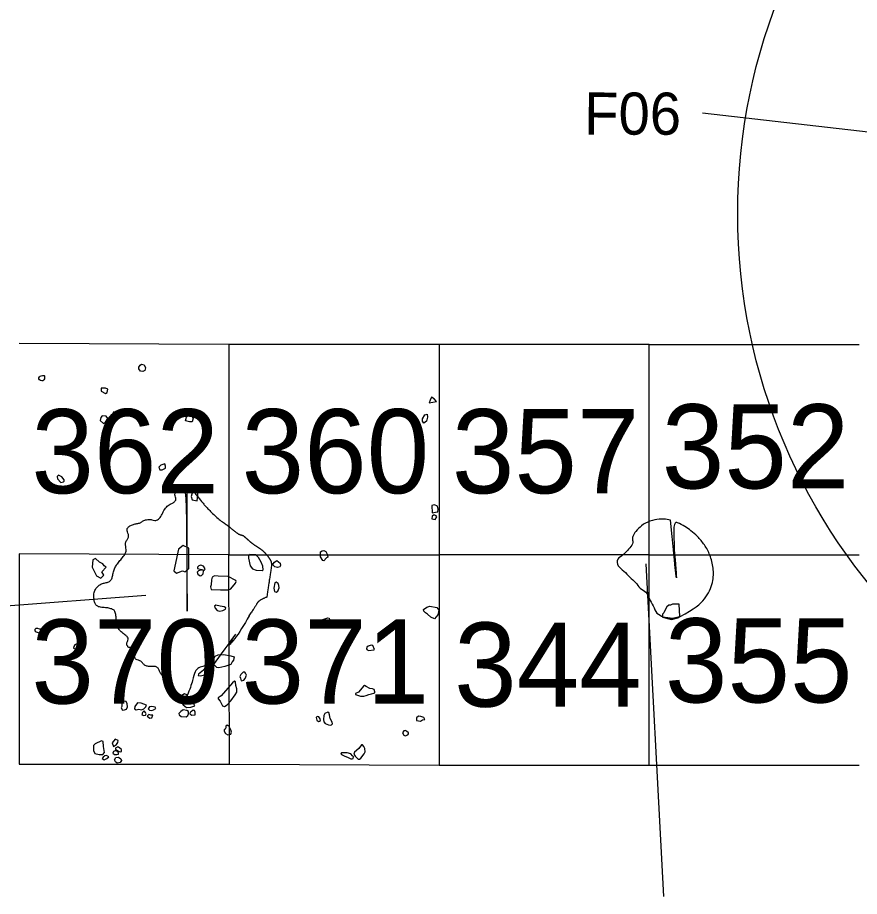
# Model space of a CAD drawing. Extents: x 99000 to 99350, y 90920 to 91217.
# Drawn here: x 99249.91 to 99269.93, y 91096.91 to 91117.81 of the extents above; entities that cross this region are included whole.
import ezdxf

# ---------------------------------------------------------------- set-up
doc = ezdxf.new("R2010")
doc.units = 0
for name, color, linetype in [('Brick', 7, 'Continuous'), ('Feature Numbers', 7, 'Continuous'), ('House Areas', 7, 'Continuous'), ('Quadrat Lines', 7, 'Continuous'), ('Quadrat Numbers', 7, 'Continuous'), ('Stone', 7, 'Continuous'), ('Treehole', 7, 'Continuous'), ('Unid Pit', 7, 'Continuous')]:
    doc.layers.add(name, color=color, linetype=linetype)

msp = doc.modelspace()

# ---------------------------------------------------------------- linework, layer by layer
at = {"layer": 'Brick'}
msp.add_lwpolyline([(99265.662, 91103.566), (99265.643, 91103.86), (99265.489, 91103.859), (99265.438, 91103.836), (99265.401, 91103.839), (99265.35, 91103.796), (99265.296, 91103.697), (99265.281, 91103.657), (99265.25, 91103.625), (99265.246, 91103.554), (99265.464, 91103.496), (99265.611, 91103.539)], close=True, dxfattribs=at)
at = {"layer": 'Feature Numbers'}
for p, q in [((99266.202, 91115.54), (99276.154, 91114.41)), ((99265.279, 91096.912), (99264.86, 91104.818)), ((99252.962, 91104.068), (99244.132, 91103.4))]:
    msp.add_line(p, q, dxfattribs=at)
at = {"layer": 'House Areas'}
msp.add_circle((99281.04, 91113.144), 14, dxfattribs=at)
at = {"layer": 'Quadrat Lines'}
for p, q in [((99254.936, 91110.036), (99249.951, 91110.06)), ((99269.927, 91110.024), (99264.927, 91110.024)), ((99264.936, 91105.036), (99264.936, 91110.036)), ((99254.936, 91105.036), (99249.951, 91105.06)), ((99249.951, 91105.06), (99249.951, 91100.06)), ((99254.951, 91100.06), (99254.936, 91105.036)), ((99269.927, 91105.024), (99264.927, 91105.024)), ((99249.951, 91100.06), (99254.951, 91100.06)), ((99254.951, 91100.06), (99259.936, 91100.036)), ((99269.927, 91100.024), (99264.927, 91100.024))]:
    msp.add_line(p, q, dxfattribs=at)
for points in [[(99259.936, 91110.036), (99254.936, 91110.036), (99254.936, 91105.036), (99259.936, 91105.036)], [(99264.936, 91110.036), (99259.936, 91110.036), (99259.936, 91105.036)]]:
    msp.add_lwpolyline(points, dxfattribs=at)
msp.add_lwpolyline([(99259.936, 91100.036), (99264.936, 91100.036), (99264.936, 91105.036), (99259.936, 91105.036)], close=True, dxfattribs=at)
at = {"layer": 'Stone'}
for points in [[(99252.937, 91109.419), (99252.892, 91109.39), (99252.833, 91109.4), (99252.794, 91109.452), (99252.794, 91109.498), (99252.827, 91109.54), (99252.856, 91109.57), (99252.924, 91109.55), (99252.954, 91109.481)], [(99251.898, 91108.999), (99251.902, 91108.921), (99251.999, 91108.866), (99252.042, 91108.892), (99252.058, 91108.97), (99252.003, 91108.993)], [(99259.754, 91108.781), (99259.721, 91108.713), (99259.696, 91108.645), (99259.871, 91108.677), (99259.815, 91108.742)], [(99252.058, 91108.273), (99252.019, 91108.332), (99251.921, 91108.338), (99251.892, 91108.299), (99251.872, 91108.224), (99251.957, 91108.153), (99252.003, 91108.189)], [(99252.38, 91108.436), (99252.279, 91108.439), (99252.188, 91108.426), (99252.192, 91108.387), (99252.234, 91108.296), (99252.286, 91108.303), (99252.341, 91108.361)], [(99254.064, 91108.198), (99254.002, 91108.192), (99253.908, 91108.215), (99253.927, 91108.306), (99253.966, 91108.348), (99254.022, 91108.361), (99254.084, 91108.286)], [(99259.577, 91108.166), (99259.542, 91108.211), (99259.542, 91108.27), (99259.594, 91108.358), (99259.655, 91108.378), (99259.659, 91108.306), (99259.639, 91108.211)], [(99256.115, 91107.651), (99256.076, 91107.594), (99256.067, 91107.492), (99256.12, 91107.466), (99256.168, 91107.536), (99256.164, 91107.62)], [(99253.411, 91107.193), (99253.318, 91107.166), (99253.27, 91107.114), (99253.292, 91107.056), (99253.349, 91107.052), (99253.428, 91107.092), (99253.428, 91107.144)], [(99250.888, 91106.926), (99250.853, 91106.896), (99250.858, 91106.839), (99250.937, 91106.754), (99251.002, 91106.765), (99251.018, 91106.784), (99251.019, 91106.82), (99250.965, 91106.888)], [(99254.129, 91106.545), (99254.071, 91106.528), (99254.041, 91106.418), (99254.063, 91106.338), (99254.182, 91106.318), (99254.208, 91106.533)], [(99259.761, 91106.204), (99259.774, 91106.034), (99259.852, 91106.044), (99259.903, 91106.058), (99259.915, 91106.115), (99259.897, 91106.192), (99259.829, 91106.221)], [(99259.771, 91105.95), (99259.761, 91105.893), (99259.841, 91105.873), (99259.883, 91105.936), (99259.869, 91105.964), (99259.835, 91105.976), (99259.804, 91105.973)], [(99253.983, 91105.195), (99253.852, 91105.253), (99253.738, 91105.169), (99253.626, 91104.652), (99253.693, 91104.594), (99253.831, 91104.65), (99253.894, 91104.629), (99253.983, 91104.711)], [(99255.437, 91105.042), (99255.402, 91105.01), (99255.402, 91104.952), (99255.444, 91104.768), (99255.495, 91104.701), (99255.589, 91104.668), (99255.732, 91104.661), (99255.751, 91104.68), (99255.744, 91104.765), (99255.705, 91104.862), (99255.638, 91104.968), (99255.578, 91105.031)], [(99257.194, 91104.893), (99257.172, 91104.899), (99257.116, 91104.986), (99257.115, 91105.054), (99257.118, 91105.105), (99257.152, 91105.129), (99257.193, 91105.137), (99257.242, 91105.111), (99257.277, 91105.052), (99257.286, 91104.979), (99257.255, 91104.961)], [(99251.768, 91104.945), (99251.701, 91104.911), (99251.685, 91104.74), (99251.789, 91104.532), (99251.895, 91104.482), (99251.964, 91104.551), (99251.918, 91104.631), (99252.02, 91104.74), (99251.969, 91104.772), (99251.937, 91104.816), (99251.86, 91104.855)], [(99254.267, 91104.788), (99254.223, 91104.77), (99254.189, 91104.74), (99254.191, 91104.705), (99254.355, 91104.668), (99254.371, 91104.703), (99254.334, 91104.765)], [(99256.08, 91104.895), (99256.158, 91104.837), (99256.167, 91104.781), (99256.147, 91104.747), (99256.095, 91104.735), (99256.031, 91104.744), (99255.988, 91104.787), (99255.988, 91104.82), (99256.02, 91104.856), (99256.055, 91104.884)], [(99254.212, 91104.65), (99254.179, 91104.618), (99254.198, 91104.571), (99254.251, 91104.535), (99254.283, 91104.539), (99254.323, 91104.583), (99254.329, 91104.645), (99254.314, 91104.678)], [(99254.593, 91104.53), (99254.542, 91104.505), (99254.523, 91104.435), (99254.512, 91104.322), (99254.498, 91104.269), (99254.514, 91104.207), (99254.738, 91104.202), (99254.925, 91104.198), (99254.983, 91104.223), (99255.093, 91104.357), (99255.112, 91104.396), (99255.103, 91104.422), (99254.92, 91104.521), (99254.685, 91104.528)], [(99256.065, 91104.382), (99256.031, 91104.367), (99256.005, 91104.239), (99256.023, 91104.163), (99256.062, 91104.144), (99256.1, 91104.171), (99256.131, 91104.248), (99256.127, 91104.303), (99256.111, 91104.35)], [(99254.625, 91103.835), (99254.593, 91103.815), (99254.611, 91103.762), (99254.659, 91103.713), (99254.722, 91103.695), (99254.789, 91103.713), (99254.853, 91103.745), (99254.863, 91103.773), (99254.823, 91103.796), (99254.731, 91103.815)], [(99259.568, 91103.732), (99259.647, 91103.786), (99259.718, 91103.811), (99259.88, 91103.783), (99259.929, 91103.714), (99259.909, 91103.604), (99259.824, 91103.512), (99259.741, 91103.552), (99259.661, 91103.623), (99259.616, 91103.658), (99259.573, 91103.695)], [(99257.105, 91103.429), (99257.139, 91103.481), (99257.17, 91103.497), (99257.289, 91103.538), (99257.321, 91103.524), (99257.341, 91103.467), (99257.343, 91103.398), (99257.31, 91103.338), (99257.255, 91103.323), (99257.207, 91103.323), (99257.17, 91103.346), (99257.15, 91103.37), (99257.113, 91103.382)], [(99250.349, 91103.278), (99250.323, 91103.259), (99250.32, 91103.242), (99250.327, 91103.219), (99250.355, 91103.199), (99250.397, 91103.183), (99250.413, 91103.181), (99250.434, 91103.173), (99250.484, 91103.171), (99250.497, 91103.178), (99250.515, 91103.206), (99250.516, 91103.228), (99250.508, 91103.244), (99250.476, 91103.264), (99250.43, 91103.266), (99250.395, 91103.279), (99250.363, 91103.28)], [(99251.339, 91102.923), (99251.275, 91102.895), (99251.248, 91102.857), (99251.245, 91102.816), (99251.277, 91102.796), (99251.331, 91102.802), (99251.42, 91102.845), (99251.443, 91102.883), (99251.431, 91102.921), (99251.388, 91102.932)], [(99258.36, 91102.879), (99258.32, 91102.882), (99258.246, 91102.861), (99258.219, 91102.84), (99258.209, 91102.799), (99258.227, 91102.773), (99258.263, 91102.757), (99258.383, 91102.771), (99258.401, 91102.786)], [(99254.575, 91102.426), (99254.542, 91102.462), (99254.544, 91102.504), (99254.609, 91102.624), (99254.68, 91102.659), (99254.819, 91102.663), (99254.983, 91102.633), (99255.059, 91102.605), (99255.047, 91102.529), (99255.017, 91102.486), (99254.983, 91102.426), (99254.839, 91102.375), (99254.701, 91102.347), (99254.65, 91102.354), (99254.602, 91102.4)], [(99254.499, 91102.418), (99254.391, 91102.375), (99254.336, 91102.293), (99254.214, 91102.195), (99254.208, 91102.163), (99254.258, 91102.157), (99254.461, 91102.203), (99254.511, 91102.244), (99254.537, 91102.305), (99254.519, 91102.383)], [(99255.312, 91102.243), (99255.278, 91102.243), (99255.222, 91102.19), (99255.197, 91102.142), (99255.216, 91102.102), (99255.225, 91102.038), (99255.289, 91102.056), (99255.322, 91102.093), (99255.352, 91102.169), (99255.333, 91102.222)], [(99255.068, 91102.029), (99255.024, 91101.987), (99254.754, 91101.682), (99254.678, 91101.634), (99254.68, 91101.609), (99254.731, 91101.551), (99254.786, 91101.445), (99254.835, 91101.429), (99254.899, 91101.47), (99254.983, 91101.56), (99255.086, 91101.701), (99255.123, 91101.768), (99255.128, 91101.844), (99255.098, 91101.929), (99255.096, 91102.012)], [(99258.163, 91101.929), (99258.136, 91101.908), (99258.069, 91101.822), (99258.022, 91101.765), (99257.945, 91101.734), (99257.945, 91101.714), (99258.067, 91101.677), (99258.147, 91101.675), (99258.202, 91101.687), (99258.263, 91101.716), (99258.328, 91101.728), (99258.381, 91101.741), (99258.404, 91101.755), (99258.404, 91101.78), (99258.388, 91101.835), (99258.352, 91101.851), (99258.289, 91101.855), (99258.204, 91101.903)], [(99254.073, 91101.509), (99254.02, 91101.587), (99253.967, 91101.646), (99253.935, 91101.707), (99253.883, 91101.726), (99253.816, 91101.686), (99253.776, 91101.631), (99253.763, 91101.59), (99253.851, 91101.468), (99253.926, 91101.404), (99254.028, 91101.413), (99254.124, 91101.442), (99254.113, 91101.477)], [(99252.495, 91101.544), (99252.445, 91101.556), (99252.402, 91101.538), (99252.39, 91101.489), (99252.393, 91101.431), (99252.378, 91101.393), (99252.405, 91101.343), (99252.451, 91101.346), (99252.503, 91101.367), (99252.529, 91101.416), (99252.518, 91101.492)], [(99252.762, 91101.512), (99252.698, 91101.425), (99252.695, 91101.373), (99252.73, 91101.346), (99252.791, 91101.361), (99252.855, 91101.346), (99252.91, 91101.375), (99252.959, 91101.416), (99252.974, 91101.457), (99252.849, 91101.503)], [(99252.925, 91101.323), (99252.881, 91101.285), (99252.866, 91101.233), (99252.913, 91101.21), (99252.954, 91101.221), (99252.971, 91101.253), (99252.956, 91101.285)], [(99253.13, 91101.221), (99253.078, 91101.224), (99253.029, 91101.236), (99252.991, 91101.198), (99253.06, 91101.151), (99253.108, 91101.16)], [(99253.105, 91101.425), (99253.052, 91101.416), (99253.02, 91101.373), (99253.02, 91101.373), (99253.047, 91101.343), (99253.102, 91101.332), (99253.142, 91101.346), (99253.2, 91101.378), (99253.186, 91101.41)], [(99253.933, 91101.335), (99253.848, 91101.349), (99253.796, 91101.312), (99253.744, 91101.262), (99253.752, 91101.227), (99253.799, 91101.192), (99253.921, 91101.184), (99253.962, 91101.21), (99253.973, 91101.251), (99253.976, 91101.309)], [(99254.05, 91101.311), (99254.017, 91101.291), (99254.005, 91101.253), (99254.052, 91101.224), (99254.132, 91101.233), (99254.133, 91101.291), (99254.121, 91101.329), (99254.086, 91101.338)], [(99257.286, 91101.293), (99257.22, 91101.26), (99257.194, 91101.21), (99257.188, 91101.117), (99257.198, 91101.062), (99257.23, 91101.027), (99257.302, 91100.995), (99257.346, 91100.985), (99257.38, 91100.995), (99257.4, 91101.016), (99257.395, 91101.055), (99257.344, 91101.141), (99257.326, 91101.228), (99257.317, 91101.281)], [(99257.033, 91101.192), (99257.014, 91101.166), (99257.032, 91101.102), (99257.067, 91101.068), (99257.095, 91101.076), (99257.118, 91101.097), (99257.107, 91101.135), (99257.072, 91101.185)], [(99259.443, 91101.197), (99259.401, 91101.159), (99259.401, 91101.097), (99259.491, 91101.078), (99259.543, 91101.111), (99259.595, 91101.116), (99259.576, 91101.168), (99259.5, 91101.192)], [(99254.893, 91100.984), (99254.865, 91100.958), (99254.865, 91100.919), (99254.851, 91100.889), (99254.826, 91100.877), (99254.826, 91100.843), (99254.856, 91100.785), (99254.911, 91100.755), (99254.983, 91100.766), (99254.996, 91100.819), (99254.983, 91100.872), (99254.943, 91100.949)], [(99259.129, 91100.86), (99259.095, 91100.845), (99259.069, 91100.804), (99259.095, 91100.746), (99259.127, 91100.733), (99259.196, 91100.754), (99259.209, 91100.777), (99259.205, 91100.803), (99259.161, 91100.842)], [(99251.95, 91100.592), (99251.908, 91100.613), (99251.755, 91100.539), (99251.72, 91100.5), (99251.716, 91100.383), (99251.745, 91100.312), (99251.851, 91100.284), (99251.94, 91100.288), (99251.982, 91100.337), (99251.957, 91100.475)], [(99252.163, 91100.564), (99252.195, 91100.479), (99252.265, 91100.521), (99252.297, 91100.571), (99252.301, 91100.621), (99252.234, 91100.652)], [(99252.308, 91100.295), (99252.308, 91100.337), (99252.251, 91100.383), (99252.195, 91100.358), (99252.18, 91100.316), (99252.216, 91100.288), (99252.269, 91100.284)], [(99252.315, 91100.464), (99252.291, 91100.465), (99252.268, 91100.449), (99252.247, 91100.444), (99252.238, 91100.429), (99252.242, 91100.415), (99252.272, 91100.39), (99252.326, 91100.356), (99252.353, 91100.352), (99252.373, 91100.356), (99252.383, 91100.361), (99252.385, 91100.38), (99252.38, 91100.403), (99252.344, 91100.437)], [(99258.113, 91100.518), (99258.09, 91100.514), (99258.025, 91100.428), (99257.922, 91100.342), (99257.911, 91100.298), (99257.937, 91100.243), (99258.01, 91100.174), (99258.046, 91100.173), (99258.077, 91100.199), (99258.153, 91100.3), (99258.176, 91100.352), (99258.17, 91100.425), (99258.145, 91100.474)], [(99252.081, 91100.227), (99252.028, 91100.263), (99251.986, 91100.256), (99251.943, 91100.224), (99251.925, 91100.188), (99251.971, 91100.16), (99252.035, 91100.192)], [(99252.382, 91100.142), (99252.354, 91100.1), (99252.283, 91100.079), (99252.237, 91100.11), (99252.216, 91100.16), (99252.248, 91100.213), (99252.315, 91100.224), (99252.365, 91100.185)], [(99257.618, 91100.327), (99257.603, 91100.311), (99257.613, 91100.288), (99257.676, 91100.251), (99257.771, 91100.215), (99257.839, 91100.184), (99257.872, 91100.181), (99257.893, 91100.19), (99257.904, 91100.228), (99257.88, 91100.256), (99257.833, 91100.301), (99257.746, 91100.327), (99257.667, 91100.322)]]:
    msp.add_lwpolyline(points, close=True, dxfattribs=at)
msp.add_open_spline([(99250.547, 91109.299), (99250.479, 91109.296), (99250.423, 91109.273), (99250.407, 91109.211), (99250.456, 91109.175), (99250.518, 91109.162), (99250.56, 91109.214), (99250.547, 91109.299), (99250.547, 91109.299), (99250.547, 91109.299)], degree=3, dxfattribs=at)
at = {"layer": 'Treehole'}
for points, degree in [([(99253.945, 91101.692), (99253.874, 91101.637), (99253.805, 91101.608), (99253.677, 91101.601), (99253.596, 91101.656), (99253.557, 91101.731), (99253.525, 91101.855), (99253.519, 91101.967), (99253.502, 91102.045), (99253.464, 91102.082), (99253.379, 91102.141), (99253.31, 91102.198), (99253.288, 91102.27), (99253.26, 91102.343), (99253.191, 91102.382), (99253.114, 91102.379), (99253.047, 91102.375), (99252.962, 91102.388), (99252.903, 91102.432), (99252.862, 91102.496), (99252.784, 91102.53), (99252.726, 91102.537), (99252.697, 91102.588), (99252.676, 91102.658), (99252.699, 91102.722), (99252.71, 91102.796), (99252.653, 91102.833), (99252.573, 91102.833), (99252.536, 91102.832), (99252.534, 91102.862), (99252.511, 91102.883), (99252.502, 91102.92), (99252.523, 91102.968), (99252.553, 91103.029), (99252.536, 91103.077), (99252.472, 91103.121), (99252.365, 91103.21), (99252.31, 91103.276), (99252.258, 91103.363), (99252.251, 91103.469), (99252.255, 91103.588), (99252.232, 91103.695), (99252.18, 91103.739), (99252.083, 91103.769), (99251.976, 91103.778), (99251.848, 91103.789), (99251.784, 91103.828), (99251.744, 91103.888), (99251.728, 91103.979), (99251.717, 91104.082), (99251.749, 91104.188), (99251.797, 91104.272), (99251.868, 91104.327), (99251.95, 91104.361), (99252.044, 91104.373), (99252.116, 91104.408), (99252.164, 91104.481), (99252.175, 91104.568), (99252.211, 91104.687), (99252.241, 91104.764), (99252.308, 91104.852), (99252.383, 91104.938), (99252.468, 91105.048), (99252.495, 91105.115), (99252.491, 91105.197), (99252.472, 91105.268), (99252.488, 91105.364), (99252.544, 91105.421), (99252.555, 91105.488), (99252.539, 91105.548), (99252.511, 91105.605), (99252.514, 91105.657), (99252.559, 91105.71), (99252.646, 91105.754), (99252.726, 91105.772), (99252.816, 91105.783), (99252.864, 91105.822), (99252.928, 91105.857), (99253.034, 91105.879), (99253.106, 91105.868), (99253.171, 91105.84), (99253.262, 91105.863), (99253.342, 91105.971), (99253.384, 91106.088), (99253.473, 91106.2), (99253.56, 91106.248), (99253.629, 91106.278), (99253.681, 91106.337), (99253.679, 91106.383), (99253.654, 91106.431), (99253.647, 91106.49), (99253.69, 91106.591), (99253.764, 91106.649), (99253.86, 91106.673), (99253.945, 91106.674), (99253.945, 91101.692), (99253.945, 91106.674)], 3), ([(99253.945, 91106.674), (99254.002, 91106.664), (99254.222, 91106.379), (99254.315, 91106.271), (99254.362, 91106.206), (99254.438, 91106.131), (99254.521, 91106.044), (99254.628, 91105.946), (99254.697, 91105.883), (99254.727, 91105.856)], 3), ([(99254.727, 91105.856), (99254.899, 91105.742), (99255.018, 91105.637), (99255.17, 91105.518), (99255.27, 91105.499), (99255.351, 91105.428), (99255.437, 91105.347), (99255.565, 91105.252), (99255.698, 91105.171), (99255.808, 91105.071), (99255.903, 91104.943), (99255.95, 91104.862), (99255.949, 91104.78)], 2), ([(99255.95, 91104.787), (99255.838, 91104.027), (99255.95, 91104.787), (99255.838, 91104.027)], 3), ([(99255.838, 91104.027), (99255.646, 91103.954), (99255.57, 91103.811), (99255.413, 91103.58)], 2), ([(99255.416, 91103.586), (99255.193, 91103.148), (99254.585, 91102.451), (99255.416, 91103.586), (99254.585, 91102.451)], 3), ([(99254.537, 91102.426), (99254.517, 91102.427), (99254.466, 91102.429), (99254.36, 91102.39), (99254.211, 91102.355), (99254.133, 91102.271), (99254.081, 91102.069), (99254.006, 91101.827), (99253.945, 91101.692)], 3)]:
    msp.add_open_spline(points, degree=degree, dxfattribs=at)
at = {"layer": 'Unid Pit'}
for points, degree in [([(99265.437, 91105.857), (99265.393, 91105.868), (99265.275, 91105.895), (99265.069, 91105.87), (99264.833, 91105.801), (99264.669, 91105.653), (99264.562, 91105.529), (99264.523, 91105.414), (99264.565, 91105.295), (99264.438, 91105.17), (99264.336, 91105.032), (99264.154, 91104.944), (99264.176, 91104.759), (99264.334, 91104.655), (99264.467, 91104.496), (99264.622, 91104.384), (99264.704, 91104.228), (99264.875, 91104.164), (99264.927, 91103.987), (99265.034, 91103.822), (99265.098, 91103.631), (99265.222, 91103.58), (99265.255, 91103.556)], 3), ([(99265.671, 91103.569), (99266.018, 91103.749), (99266.278, 91103.972), (99266.468, 91104.388), (99266.463, 91104.722), (99266.384, 91105.037), (99266.255, 91105.273), (99266.079, 91105.477), (99265.921, 91105.611), (99265.787, 91105.708), (99265.606, 91105.801), (99265.437, 91105.857), (99265.671, 91103.569), (99265.437, 91105.857)], 3), ([(99265.255, 91103.556), (99265.428, 91103.528), (99265.536, 91103.528), (99265.671, 91103.569)], 2)]:
    msp.add_open_spline(points, degree=degree, dxfattribs=at)

# ---------------------------------------------------------------- texts
at = {"layer": 'Feature Numbers'}
msp.add_text('F06', height=1, rotation=359.86, dxfattribs=at).set_placement((99263.386, 91115.026))
at = {"layer": 'Quadrat Numbers'}
for s, p in [('352', (99265.232, 91106.612)), ('362', (99250.239, 91106.497)), ('360', (99255.239, 91106.497)), ('357', (99260.239, 91106.497)), ('370', (99250.239, 91101.497)), ('371', (99255.239, 91101.497)), ('355', (99265.306, 91101.524)), ('344', (99260.294, 91101.424))]:
    msp.add_text(s, height=2, dxfattribs=at).set_placement(p)

doc.saveas('drawing.dxf')
